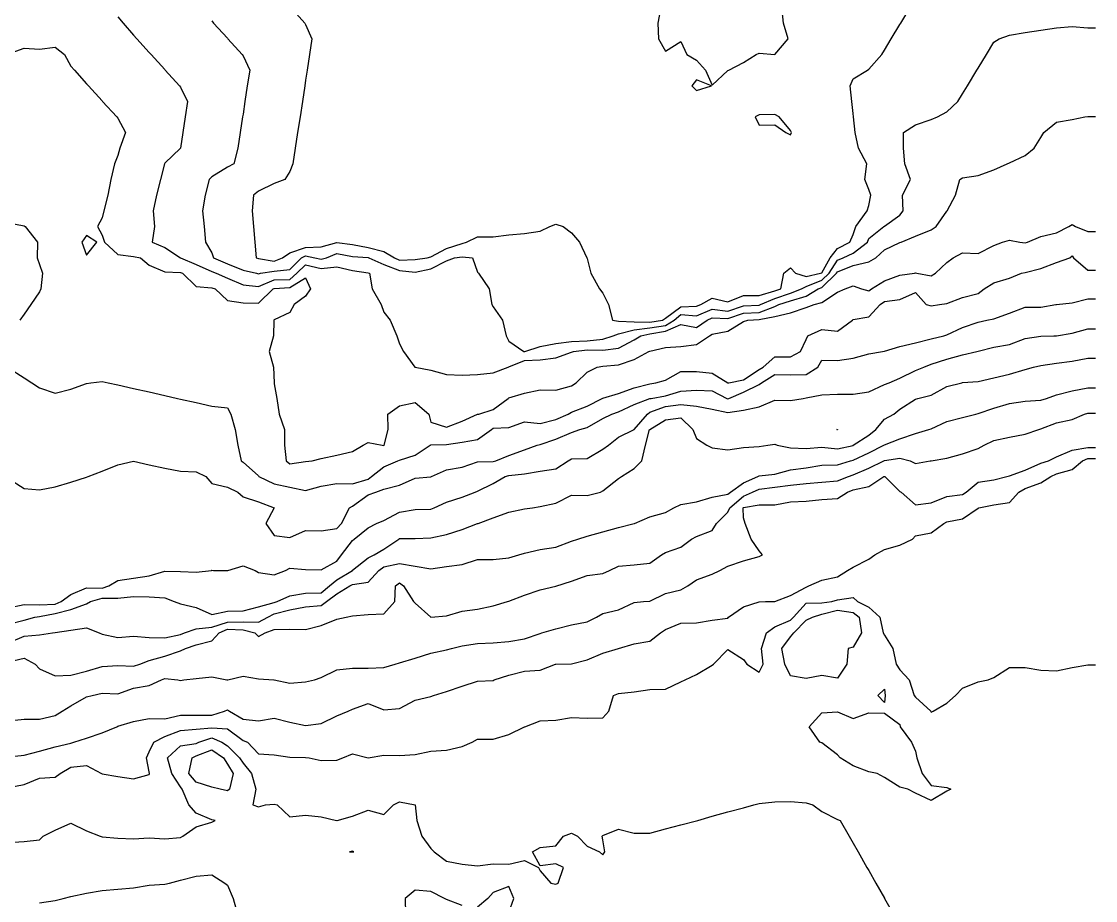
# Model space of a CAD drawing. Header units: metres. Extents: x 2681030 to 2681330, y 1246000 to 1246290.
# Drawn here: x 2681295.67 to 2681330, y 1246122.69 to 1246150.81 of the extents above; entities that cross this region are included whole.
import ezdxf

# ---------------------------------------------------------------- set-up
doc = ezdxf.new("R2010")
doc.units = ezdxf.units.M
doc.layers.add('BASIS_HOEHENLINIEN', color=8, linetype='Continuous')

msp = doc.modelspace()

# ---------------------------------------------------------------- linework, layer by layer
at = {"layer": 'BASIS_HOEHENLINIEN'}
for points in [[(2681304.283, 1246151.25, 0), (2681304.721, 1246150.75, 0), (2681304.75, 1246150.707, 0), (2681304.949, 1246150.25, 0), (2681304.873, 1246149.75, 0), (2681304.798, 1246149.25, 0), (2681304.75, 1246148.933, 0), (2681304.722, 1246148.75, 0), (2681304.647, 1246148.25, 0), (2681304.572, 1246147.75, 0), (2681304.496, 1246147.25, 0), (2681304.421, 1246146.75, 0), (2681304.345, 1246146.25, 0), (2681304.25, 1246146.006, 0), (2681304.092, 1246145.75, 0), (2681303.75, 1246145.621, 0), (2681303.25, 1246145.381, 0), (2681303.09, 1246145.25, 0), (2681303.041, 1246144.75, 0), (2681303.086, 1246144.25, 0), (2681303.13, 1246143.75, 0), (2681303.174, 1246143.25, 0), (2681303.25, 1246143.227, 0), (2681303.75, 1246143.144, 0), (2681304.017, 1246143.25, 0), (2681304.25, 1246143.41, 0), (2681304.75, 1246143.572, 0), (2681305.25, 1246143.596, 0), (2681305.75, 1246143.732, 0), (2681306.25, 1246143.677, 0), (2681306.75, 1246143.581, 0), (2681307.25, 1246143.447, 0), (2681307.589, 1246143.25, 0), (2681307.75, 1246143.166, 0), (2681308.25, 1246143.193, 0), (2681308.637, 1246143.25, 0), (2681308.75, 1246143.277, 0), (2681309.25, 1246143.542, 0), (2681309.75, 1246143.704, 0), (2681309.89, 1246143.75, 0), (2681310.25, 1246143.921, 0), (2681310.75, 1246143.915, 0), (2681311.25, 1246143.981, 0), (2681311.75, 1246144.022, 0), (2681312.25, 1246144.096, 0), (2681312.559, 1246144.25, 0), (2681312.75, 1246144.317, 0), (2681312.983, 1246144.25, 0), (2681313.25, 1246144.049, 0), (2681313.511, 1246143.75, 0), (2681313.742, 1246143.25, 0), (2681313.75, 1246143.227, 0), (2681313.873, 1246142.75, 0), (2681314.143, 1246142.25, 0), (2681314.25, 1246142.111, 0), (2681314.434, 1246141.75, 0), (2681314.559, 1246141.25, 0), (2681314.75, 1246141.221, 0), (2681315.25, 1246141.197, 0), (2681315.75, 1246141.19, 0), (2681316.156, 1246141.25, 0), (2681316.25, 1246141.314, 0), (2681316.75, 1246141.678, 0), (2681317.25, 1246141.695, 0), (2681317.384, 1246141.75, 0), (2681317.75, 1246141.951, 0), (2681318.25, 1246141.837, 0), (2681318.75, 1246142.041, 0), (2681319.25, 1246142.037, 0), (2681319.75, 1246142.187, 0), (2681319.939, 1246142.25, 0), (2681320.033, 1246142.75, 0), (2681320.25, 1246142.926, 0), (2681320.412, 1246142.75, 0), (2681320.75, 1246142.652, 0), (2681321.208, 1246142.75, 0), (2681321.25, 1246142.765, 0), (2681321.516, 1246143.25, 0), (2681321.75, 1246143.546, 0), (2681322.151, 1246143.75, 0), (2681322.25, 1246143.988, 0), (2681322.334, 1246144.25, 0), (2681322.703, 1246144.75, 0), (2681322.75, 1246144.921, 0), (2681322.816, 1246145.25, 0), (2681322.75, 1246145.428, 0), (2681322.63, 1246145.75, 0), (2681322.688, 1246146.25, 0), (2681322.428, 1246146.75, 0), (2681322.314, 1246147.25, 0), (2681322.262, 1246147.75, 0), (2681322.25, 1246147.865, 0), (2681322.21, 1246148.25, 0), (2681322.158, 1246148.75, 0), (2681322.25, 1246148.966, 0), (2681322.708, 1246149.25, 0), (2681322.75, 1246149.278, 0), (2681323.165, 1246149.75, 0), (2681323.25, 1246149.89, 0), (2681323.469, 1246150.25, 0), (2681323.75, 1246150.713, 0), (2681323.772, 1246150.75, 0), (2681324.076, 1246151.25, 0)], [(2681316.105, 1246151.25, 0), (2681316.007, 1246150.75, 0), (2681316.028, 1246150.25, 0), (2681316.25, 1246149.852, 0), (2681316.75, 1246150.162, 0), (2681316.934, 1246149.75, 0), (2681317.25, 1246149.566, 0), (2681317.538, 1246149.25, 0), (2681317.75, 1246148.767, 0), (2681318.25, 1246149.242, 0), (2681318.275, 1246149.25, 0), (2681318.75, 1246149.495, 0), (2681319.157, 1246149.75, 0), (2681319.25, 1246149.788, 0), (2681319.75, 1246149.754, 0), (2681320.176, 1246150.25, 0), (2681320.031, 1246150.75, 0), (2681319.977, 1246151.25, 0)], [(2681298.75, 1246150.958, 0), (2681298.923, 1246150.75, 0), (2681299.25, 1246150.37, 0), (2681299.354, 1246150.25, 0), (2681299.75, 1246149.814, 0), (2681299.809, 1246149.75, 0), (2681300.25, 1246149.265, 0), (2681300.263, 1246149.25, 0), (2681300.718, 1246148.75, 0), (2681300.75, 1246148.709, 0), (2681300.978, 1246148.25, 0), (2681300.902, 1246147.75, 0), (2681300.827, 1246147.25, 0), (2681300.751, 1246146.75, 0), (2681300.75, 1246146.749, 0), (2681300.25, 1246146.268, 0), (2681300.236, 1246146.25, 0), (2681300.109, 1246145.75, 0), (2681299.983, 1246145.25, 0), (2681299.877, 1246144.75, 0), (2681299.922, 1246144.25, 0), (2681299.843, 1246143.75, 0), (2681300.25, 1246143.58, 0), (2681300.747, 1246143.25, 0), (2681300.75, 1246143.249, 0), (2681301.25, 1246143.031, 0), (2681301.75, 1246142.813, 0), (2681301.894, 1246142.75, 0), (2681302.25, 1246142.595, 0), (2681302.75, 1246142.377, 0), (2681303.25, 1246142.334, 0), (2681303.75, 1246142.539, 0), (2681304.25, 1246142.554, 0), (2681304.475, 1246142.75, 0), (2681304.75, 1246143.025, 0), (2681305.25, 1246142.908, 0), (2681305.75, 1246142.962, 0), (2681306.25, 1246142.838, 0), (2681306.75, 1246142.768, 0), (2681306.792, 1246142.75, 0), (2681306.875, 1246142.25, 0), (2681307.166, 1246141.75, 0), (2681307.25, 1246141.504, 0), (2681307.455, 1246141.25, 0), (2681307.672, 1246140.75, 0), (2681307.75, 1246140.498, 0), (2681307.884, 1246140.25, 0), (2681308.24, 1246139.75, 0), (2681308.25, 1246139.747, 0), (2681308.75, 1246139.656, 0), (2681309.25, 1246139.518, 0), (2681309.75, 1246139.489, 0), (2681310.25, 1246139.515, 0), (2681310.75, 1246139.567, 0), (2681311.226, 1246139.75, 0), (2681311.25, 1246139.762, 0), (2681311.75, 1246139.958, 0), (2681312.25, 1246139.985, 0), (2681312.75, 1246140.051, 0), (2681313.25, 1246140.233, 0), (2681313.311, 1246140.25, 0), (2681313.75, 1246140.304, 0), (2681314.25, 1246140.297, 0), (2681314.75, 1246140.354, 0), (2681315.25, 1246140.628, 0), (2681315.465, 1246140.75, 0), (2681315.75, 1246140.817, 0), (2681316.25, 1246140.897, 0), (2681316.75, 1246141.113, 0), (2681317.25, 1246141.019, 0), (2681317.583, 1246141.25, 0), (2681317.75, 1246141.325, 0), (2681318.25, 1246141.304, 0), (2681318.75, 1246141.474, 0), (2681319.25, 1246141.502, 0), (2681319.75, 1246141.691, 0), (2681319.879, 1246141.75, 0), (2681320.25, 1246141.874, 0), (2681320.75, 1246142.017, 0), (2681321.139, 1246142.25, 0), (2681321.25, 1246142.299, 0), (2681321.72, 1246142.75, 0), (2681321.75, 1246142.797, 0), (2681322.25, 1246143.002, 0), (2681322.75, 1246143.113, 0), (2681322.98, 1246143.25, 0), (2681323.25, 1246143.502, 0), (2681323.75, 1246143.733, 0), (2681323.791, 1246143.75, 0), (2681324.25, 1246143.938, 0), (2681324.75, 1246144.144, 0), (2681324.902, 1246144.25, 0), (2681325.25, 1246144.742, 0), (2681325.262, 1246144.75, 0), (2681325.529, 1246145.25, 0), (2681325.659, 1246145.75, 0), (2681325.75, 1246145.805, 0), (2681326.25, 1246145.881, 0), (2681326.75, 1246146.062, 0), (2681327.18, 1246146.25, 0), (2681327.25, 1246146.281, 0), (2681327.75, 1246146.519, 0), (2681328.04, 1246146.75, 0), (2681328.25, 1246147.095, 0), (2681328.35, 1246147.25, 0), (2681328.75, 1246147.588, 0), (2681329.25, 1246147.665, 0), (2681329.659, 1246147.75, 0), (2681329.75, 1246147.768, 0), (2681330, 1246147.768, 0)], [(2681301.75, 1246150.823, 0), (2681301.811, 1246150.75, 0), (2681302.25, 1246150.266, 0), (2681302.265, 1246150.25, 0), (2681302.719, 1246149.75, 0), (2681302.75, 1246149.708, 0), (2681302.963, 1246149.25, 0), (2681302.888, 1246148.75, 0), (2681302.812, 1246148.25, 0), (2681302.75, 1246147.837, 0), (2681302.737, 1246147.75, 0), (2681302.661, 1246147.25, 0), (2681302.586, 1246146.75, 0), (2681302.459, 1246146.25, 0), (2681302.25, 1246146.147, 0), (2681301.75, 1246145.837, 0), (2681301.663, 1246145.75, 0), (2681301.536, 1246145.25, 0), (2681301.459, 1246144.75, 0), (2681301.504, 1246144.25, 0), (2681301.548, 1246143.75, 0), (2681301.75, 1246143.404, 0), (2681301.81, 1246143.25, 0), (2681302.25, 1246143.058, 0), (2681302.75, 1246142.855, 0), (2681303.186, 1246142.75, 0), (2681303.25, 1246142.738, 0), (2681303.307, 1246142.75, 0), (2681303.75, 1246142.822, 0), (2681304.25, 1246142.877, 0), (2681304.621, 1246143.25, 0), (2681304.75, 1246143.314, 0), (2681305.041, 1246143.25, 0), (2681305.25, 1246143.198, 0), (2681305.415, 1246143.25, 0), (2681305.75, 1246143.379, 0), (2681306.25, 1246143.292, 0), (2681306.75, 1246143.257, 0), (2681306.773, 1246143.25, 0), (2681307.25, 1246143.032, 0), (2681307.75, 1246142.838, 0), (2681308.25, 1246142.788, 0), (2681308.75, 1246142.898, 0), (2681309.25, 1246143.152, 0), (2681309.505, 1246143.25, 0), (2681309.75, 1246143.281, 0), (2681310.089, 1246143.25, 0), (2681310.25, 1246142.788, 0), (2681310.278, 1246142.75, 0), (2681310.619, 1246142.25, 0), (2681310.705, 1246141.75, 0), (2681310.75, 1246141.681, 0), (2681311.043, 1246141.25, 0), (2681311.162, 1246140.75, 0), (2681311.25, 1246140.579, 0), (2681311.725, 1246140.25, 0), (2681311.75, 1246140.249, 0), (2681311.761, 1246140.25, 0), (2681312.25, 1246140.414, 0), (2681312.75, 1246140.509, 0), (2681313.25, 1246140.566, 0), (2681313.75, 1246140.589, 0), (2681314.25, 1246140.639, 0), (2681314.587, 1246140.75, 0), (2681314.75, 1246140.814, 0), (2681315.25, 1246140.938, 0), (2681315.75, 1246141.004, 0), (2681316.25, 1246141.08, 0), (2681316.528, 1246141.25, 0), (2681316.75, 1246141.432, 0), (2681317.25, 1246141.392, 0), (2681317.75, 1246141.608, 0), (2681318.25, 1246141.542, 0), (2681318.75, 1246141.706, 0), (2681319.25, 1246141.732, 0), (2681319.294, 1246141.75, 0), (2681319.75, 1246141.947, 0), (2681320.25, 1246142.114, 0), (2681320.599, 1246142.25, 0), (2681320.75, 1246142.329, 0), (2681321.25, 1246142.528, 0), (2681321.482, 1246142.75, 0), (2681321.75, 1246143.171, 0), (2681321.932, 1246143.25, 0), (2681322.25, 1246143.398, 0), (2681322.707, 1246143.75, 0), (2681322.75, 1246143.865, 0), (2681323.235, 1246144.25, 0), (2681323.25, 1246144.256, 0), (2681323.75, 1246144.605, 0), (2681323.851, 1246144.75, 0), (2681323.829, 1246145.25, 0), (2681324.086, 1246145.75, 0), (2681323.909, 1246146.25, 0), (2681323.857, 1246146.75, 0), (2681323.865, 1246147.25, 0), (2681324.25, 1246147.502, 0), (2681324.75, 1246147.665, 0), (2681324.944, 1246147.75, 0), (2681325.25, 1246147.92, 0), (2681325.603, 1246148.25, 0), (2681325.75, 1246148.493, 0), (2681325.906, 1246148.75, 0), (2681326.21, 1246149.25, 0), (2681326.25, 1246149.316, 0), (2681326.514, 1246149.75, 0), (2681326.75, 1246150.138, 0), (2681326.918, 1246150.25, 0), (2681327.25, 1246150.371, 0), (2681327.75, 1246150.448, 0), (2681328.25, 1246150.524, 0), (2681328.75, 1246150.601, 0), (2681329.25, 1246150.649, 0), (2681329.75, 1246150.603, 0), (2681330, 1246150.603, 0)], [(2681295.25, 1246149.775, 0), (2681295.75, 1246149.949, 0), (2681296.25, 1246149.914, 0), (2681296.75, 1246149.981, 0), (2681297.042, 1246149.75, 0), (2681297.25, 1246149.374, 0), (2681297.363, 1246149.25, 0), (2681297.75, 1246148.813, 0), (2681297.807, 1246148.75, 0), (2681298.25, 1246148.263, 0), (2681298.262, 1246148.25, 0), (2681298.717, 1246147.75, 0), (2681298.75, 1246147.71, 0), (2681298.992, 1246147.25, 0), (2681298.809, 1246146.75, 0), (2681298.75, 1246146.519, 0), (2681298.643, 1246146.25, 0), (2681298.529, 1246145.75, 0), (2681298.429, 1246145.25, 0), (2681298.302, 1246144.75, 0), (2681298.25, 1246144.523, 0), (2681298.095, 1246144.25, 0), (2681298.25, 1246143.975, 0), (2681298.32, 1246143.75, 0), (2681298.75, 1246143.356, 0), (2681299.25, 1246143.284, 0), (2681299.468, 1246143.25, 0), (2681299.75, 1246143.013, 0), (2681300.25, 1246142.803, 0), (2681300.75, 1246142.777, 0), (2681300.814, 1246142.75, 0), (2681301.25, 1246142.333, 0), (2681301.75, 1246142.289, 0), (2681301.861, 1246142.25, 0), (2681302.25, 1246141.884, 0), (2681302.75, 1246141.804, 0), (2681303.25, 1246141.795, 0), (2681303.713, 1246142.25, 0), (2681303.75, 1246142.267, 0), (2681304.25, 1246142.294, 0), (2681304.75, 1246142.608, 0), (2681304.909, 1246142.25, 0), (2681304.75, 1246142.021, 0), (2681304.383, 1246141.75, 0), (2681304.25, 1246141.499, 0), (2681303.75, 1246141.262, 0), (2681303.731, 1246141.25, 0), (2681303.725, 1246140.75, 0), (2681303.582, 1246140.25, 0), (2681303.728, 1246139.75, 0), (2681303.743, 1246139.25, 0), (2681303.75, 1246139.213, 0), (2681303.83, 1246138.75, 0), (2681303.909, 1246138.25, 0), (2681304.071, 1246137.75, 0), (2681304.075, 1246137.25, 0), (2681304.132, 1246136.75, 0), (2681304.25, 1246136.662, 0), (2681304.75, 1246136.728, 0), (2681304.956, 1246136.75, 0), (2681305.25, 1246136.831, 0), (2681305.75, 1246136.939, 0), (2681306.25, 1246137.051, 0), (2681306.589, 1246137.25, 0), (2681306.75, 1246137.342, 0), (2681307.199, 1246137.25, 0), (2681307.25, 1246137.246, 0), (2681307.261, 1246137.25, 0), (2681307.385, 1246137.75, 0), (2681307.378, 1246138.25, 0), (2681307.75, 1246138.508, 0), (2681308.25, 1246138.615, 0), (2681308.688, 1246138.25, 0), (2681308.75, 1246137.989, 0), (2681309.25, 1246137.829, 0), (2681309.75, 1246138.021, 0), (2681310.25, 1246138.244, 0), (2681310.286, 1246138.25, 0), (2681310.75, 1246138.398, 0), (2681311.225, 1246138.75, 0), (2681311.25, 1246138.772, 0), (2681311.75, 1246138.918, 0), (2681312.25, 1246139.02, 0), (2681312.75, 1246139.013, 0), (2681313.25, 1246139.147, 0), (2681313.404, 1246139.25, 0), (2681313.75, 1246139.594, 0), (2681314.072, 1246139.75, 0), (2681314.25, 1246139.776, 0), (2681314.75, 1246139.824, 0), (2681315.25, 1246139.992, 0), (2681315.724, 1246140.25, 0), (2681315.75, 1246140.256, 0), (2681316.25, 1246140.376, 0), (2681316.75, 1246140.414, 0), (2681317.25, 1246140.474, 0), (2681317.662, 1246140.75, 0), (2681317.75, 1246140.8, 0), (2681318.25, 1246140.904, 0), (2681318.75, 1246141.213, 0), (2681318.891, 1246141.25, 0), (2681319.25, 1246141.271, 0), (2681319.75, 1246141.365, 0), (2681320.25, 1246141.488, 0), (2681320.75, 1246141.652, 0), (2681321.011, 1246141.75, 0), (2681321.25, 1246141.817, 0), (2681321.75, 1246142.152, 0), (2681321.993, 1246142.25, 0), (2681322.25, 1246142.35, 0), (2681322.523, 1246142.25, 0), (2681322.75, 1246142.192, 0), (2681322.84, 1246142.25, 0), (2681323.25, 1246142.514, 0), (2681323.75, 1246142.686, 0), (2681324.215, 1246142.75, 0), (2681324.25, 1246142.765, 0), (2681324.291, 1246142.75, 0), (2681324.75, 1246142.669, 0), (2681324.887, 1246142.75, 0), (2681325.25, 1246143.092, 0), (2681325.446, 1246143.25, 0), (2681325.75, 1246143.41, 0), (2681326.25, 1246143.387, 0), (2681326.75, 1246143.638, 0), (2681327.025, 1246143.75, 0), (2681327.25, 1246143.815, 0), (2681327.584, 1246143.75, 0), (2681327.75, 1246143.72, 0), (2681327.824, 1246143.75, 0), (2681328.25, 1246143.93, 0), (2681328.75, 1246144.044, 0), (2681329.151, 1246144.25, 0), (2681329.25, 1246144.309, 0), (2681329.362, 1246144.25, 0), (2681329.75, 1246144.089, 0), (2681330, 1246144.089, 0)], [(2681317.25, 1246148.595, 0), (2681317.729, 1246148.75, 0), (2681317.25, 1246148.935, 0), (2681317.093, 1246148.75, 0), (2681317.25, 1246148.595, 0)], [(2681320.25, 1246147.18, 0), (2681320.28, 1246147.25, 0), (2681320.25, 1246147.315, 0), (2681319.888, 1246147.75, 0), (2681319.75, 1246147.825, 0), (2681319.25, 1246147.821, 0), (2681319.124, 1246147.75, 0), (2681319.25, 1246147.489, 0), (2681319.75, 1246147.496, 0), (2681320.106, 1246147.25, 0), (2681320.25, 1246147.18, 0)], [(2681295.25, 1246144.369, 0), (2681295.75, 1246144.273, 0), (2681295.782, 1246144.25, 0), (2681296.185, 1246143.75, 0), (2681296.165, 1246143.25, 0), (2681296.25, 1246143.031, 0), (2681296.34, 1246142.75, 0), (2681296.285, 1246142.25, 0), (2681296.25, 1246142.156, 0), (2681295.964, 1246141.75, 0), (2681295.75, 1246141.445, 0), (2681295.613, 1246141.25, 0)], [(2681297.75, 1246143.334, 0), (2681298.079, 1246143.75, 0), (2681297.75, 1246143.957, 0), (2681297.596, 1246143.75, 0), (2681297.75, 1246143.334, 0)], [(2681295.25, 1246139.723, 0), (2681295.75, 1246139.406, 0), (2681295.997, 1246139.25, 0), (2681296.25, 1246139.091, 0), (2681296.75, 1246138.914, 0), (2681297.25, 1246139.046, 0), (2681297.75, 1246139.229, 0), (2681297.884, 1246139.25, 0), (2681298.25, 1246139.294, 0), (2681298.444, 1246139.25, 0), (2681298.75, 1246139.181, 0), (2681299.25, 1246139.068, 0), (2681299.75, 1246138.955, 0), (2681300.25, 1246138.842, 0), (2681300.656, 1246138.75, 0), (2681300.75, 1246138.729, 0), (2681301.25, 1246138.616, 0), (2681301.75, 1246138.503, 0), (2681302.25, 1246138.451, 0), (2681302.365, 1246138.25, 0), (2681302.498, 1246137.75, 0), (2681302.586, 1246137.25, 0), (2681302.691, 1246136.75, 0), (2681302.75, 1246136.708, 0), (2681303.25, 1246136.269, 0), (2681303.26, 1246136.25, 0), (2681303.75, 1246136.019, 0), (2681304.25, 1246135.912, 0), (2681304.75, 1246135.802, 0), (2681305.25, 1246135.943, 0), (2681305.75, 1246136.03, 0), (2681306.25, 1246136.016, 0), (2681306.75, 1246136.171, 0), (2681306.861, 1246136.25, 0), (2681307.25, 1246136.558, 0), (2681307.694, 1246136.75, 0), (2681307.75, 1246136.778, 0), (2681308.25, 1246136.932, 0), (2681308.733, 1246137.25, 0), (2681308.75, 1246137.261, 0), (2681309.25, 1246137.277, 0), (2681309.75, 1246137.348, 0), (2681310.25, 1246137.437, 0), (2681310.689, 1246137.75, 0), (2681310.75, 1246137.793, 0), (2681311.25, 1246137.817, 0), (2681311.75, 1246138, 0), (2681312.25, 1246137.944, 0), (2681312.75, 1246138.072, 0), (2681313.145, 1246138.25, 0), (2681313.25, 1246138.307, 0), (2681313.75, 1246138.5, 0), (2681314.232, 1246138.75, 0), (2681314.25, 1246138.761, 0), (2681314.75, 1246138.903, 0), (2681315.25, 1246139.09, 0), (2681315.75, 1246139.215, 0), (2681315.943, 1246139.25, 0), (2681316.25, 1246139.335, 0), (2681316.75, 1246139.607, 0), (2681317.25, 1246139.605, 0), (2681317.75, 1246139.552, 0), (2681318.244, 1246139.25, 0), (2681318.25, 1246139.248, 0), (2681318.283, 1246139.25, 0), (2681318.75, 1246139.346, 0), (2681319.25, 1246139.67, 0), (2681319.376, 1246139.75, 0), (2681319.75, 1246140.08, 0), (2681320.25, 1246140.08, 0), (2681320.57, 1246140.25, 0), (2681320.75, 1246140.635, 0), (2681320.807, 1246140.75, 0), (2681321.25, 1246140.955, 0), (2681321.75, 1246140.898, 0), (2681322.227, 1246141.25, 0), (2681322.25, 1246141.276, 0), (2681322.75, 1246141.355, 0), (2681323.116, 1246141.75, 0), (2681323.25, 1246141.848, 0), (2681323.75, 1246141.912, 0), (2681324.25, 1246142.142, 0), (2681324.59, 1246141.75, 0), (2681324.75, 1246141.706, 0), (2681325.014, 1246141.75, 0), (2681325.25, 1246141.788, 0), (2681325.75, 1246141.975, 0), (2681326.25, 1246142.109, 0), (2681326.44, 1246142.25, 0), (2681326.75, 1246142.45, 0), (2681327.25, 1246142.599, 0), (2681327.634, 1246142.75, 0), (2681327.75, 1246142.781, 0), (2681328.25, 1246142.903, 0), (2681328.75, 1246143.099, 0), (2681329.174, 1246143.25, 0), (2681329.25, 1246143.307, 0), (2681329.295, 1246143.25, 0), (2681329.75, 1246142.855, 0), (2681330, 1246142.855, 0)], [(2681295.25, 1246136.183, 0), (2681295.75, 1246135.867, 0), (2681296.25, 1246135.821, 0), (2681296.75, 1246135.919, 0), (2681297.25, 1246136.073, 0), (2681297.75, 1246136.231, 0), (2681297.798, 1246136.25, 0), (2681298.25, 1246136.426, 0), (2681298.75, 1246136.621, 0), (2681299.25, 1246136.739, 0), (2681299.75, 1246136.627, 0), (2681300.25, 1246136.514, 0), (2681300.75, 1246136.42, 0), (2681301.25, 1246136.396, 0), (2681301.558, 1246136.25, 0), (2681301.75, 1246136.028, 0), (2681302.25, 1246135.912, 0), (2681302.583, 1246135.75, 0), (2681302.75, 1246135.604, 0), (2681303.25, 1246135.444, 0), (2681303.746, 1246135.25, 0), (2681303.48, 1246134.75, 0), (2681303.75, 1246134.36, 0), (2681304.25, 1246134.296, 0), (2681304.75, 1246134.53, 0), (2681305.25, 1246134.512, 0), (2681305.75, 1246134.589, 0), (2681305.893, 1246134.75, 0), (2681306.155, 1246135.25, 0), (2681306.25, 1246135.307, 0), (2681306.75, 1246135.666, 0), (2681306.994, 1246135.75, 0), (2681307.25, 1246135.848, 0), (2681307.75, 1246135.975, 0), (2681308.25, 1246136.194, 0), (2681308.75, 1246136.242, 0), (2681308.772, 1246136.25, 0), (2681309.25, 1246136.466, 0), (2681309.75, 1246136.554, 0), (2681310.25, 1246136.723, 0), (2681310.75, 1246136.728, 0), (2681310.828, 1246136.75, 0), (2681311.25, 1246136.925, 0), (2681311.75, 1246137.103, 0), (2681312.152, 1246137.25, 0), (2681312.25, 1246137.276, 0), (2681312.75, 1246137.448, 0), (2681313.25, 1246137.658, 0), (2681313.512, 1246137.75, 0), (2681313.75, 1246137.818, 0), (2681314.25, 1246138.112, 0), (2681314.542, 1246138.25, 0), (2681314.75, 1246138.32, 0), (2681315.25, 1246138.56, 0), (2681315.75, 1246138.742, 0), (2681315.797, 1246138.75, 0), (2681316.25, 1246138.836, 0), (2681316.75, 1246138.978, 0), (2681317.25, 1246139.009, 0), (2681317.75, 1246138.996, 0), (2681318.216, 1246138.75, 0), (2681318.25, 1246138.731, 0), (2681318.282, 1246138.75, 0), (2681318.75, 1246138.951, 0), (2681319.25, 1246139.191, 0), (2681319.326, 1246139.25, 0), (2681319.75, 1246139.519, 0), (2681320.25, 1246139.504, 0), (2681320.75, 1246139.511, 0), (2681321.122, 1246139.75, 0), (2681321.25, 1246139.974, 0), (2681321.75, 1246139.959, 0), (2681322.25, 1246140.041, 0), (2681322.75, 1246140.174, 0), (2681323.191, 1246140.25, 0), (2681323.25, 1246140.265, 0), (2681323.75, 1246140.415, 0), (2681324.25, 1246140.526, 0), (2681324.75, 1246140.651, 0), (2681325.155, 1246140.75, 0), (2681325.25, 1246140.779, 0), (2681325.75, 1246141.018, 0), (2681326.25, 1246141.189, 0), (2681326.527, 1246141.25, 0), (2681326.75, 1246141.293, 0), (2681327.25, 1246141.476, 0), (2681327.75, 1246141.672, 0), (2681328.25, 1246141.664, 0), (2681328.729, 1246141.75, 0), (2681328.75, 1246141.754, 0), (2681329.25, 1246141.806, 0), (2681329.75, 1246141.934, 0), (2681330, 1246141.934, 0)], [(2681295.25, 1246132.048, 0), (2681295.75, 1246132.159, 0), (2681296.25, 1246132.146, 0), (2681296.75, 1246132.168, 0), (2681296.934, 1246132.25, 0), (2681297.25, 1246132.48, 0), (2681297.75, 1246132.687, 0), (2681298.25, 1246132.677, 0), (2681298.463, 1246132.75, 0), (2681298.75, 1246132.923, 0), (2681299.25, 1246133.005, 0), (2681299.75, 1246133.074, 0), (2681300.25, 1246133.228, 0), (2681300.75, 1246133.212, 0), (2681301.25, 1246133.189, 0), (2681301.746, 1246133.25, 0), (2681301.75, 1246133.251, 0), (2681301.804, 1246133.25, 0), (2681302.25, 1246133.244, 0), (2681302.262, 1246133.25, 0), (2681302.75, 1246133.392, 0), (2681303.138, 1246133.25, 0), (2681303.25, 1246133.185, 0), (2681303.75, 1246133.102, 0), (2681304.105, 1246133.25, 0), (2681304.25, 1246133.318, 0), (2681304.75, 1246133.275, 0), (2681305.25, 1246133.266, 0), (2681305.75, 1246133.544, 0), (2681305.903, 1246133.75, 0), (2681306.25, 1246134.201, 0), (2681306.307, 1246134.25, 0), (2681306.75, 1246134.612, 0), (2681307.014, 1246134.75, 0), (2681307.25, 1246134.845, 0), (2681307.75, 1246135.113, 0), (2681308.25, 1246135.198, 0), (2681308.75, 1246135.208, 0), (2681308.862, 1246135.25, 0), (2681309.25, 1246135.428, 0), (2681309.75, 1246135.591, 0), (2681310.17, 1246135.75, 0), (2681310.25, 1246135.785, 0), (2681310.75, 1246136.031, 0), (2681311.125, 1246136.25, 0), (2681311.25, 1246136.287, 0), (2681311.75, 1246136.335, 0), (2681312.25, 1246136.424, 0), (2681312.75, 1246136.495, 0), (2681313.143, 1246136.75, 0), (2681313.25, 1246136.819, 0), (2681313.75, 1246136.832, 0), (2681314.25, 1246137.131, 0), (2681314.429, 1246137.25, 0), (2681314.75, 1246137.515, 0), (2681315.25, 1246137.75, 0), (2681315.25, 1246137.75, 0), (2681315.676, 1246138.25, 0), (2681315.75, 1246138.307, 0), (2681316.25, 1246138.493, 0), (2681316.75, 1246138.558, 0), (2681317.25, 1246138.499, 0), (2681317.75, 1246138.405, 0), (2681318.25, 1246138.3, 0), (2681318.75, 1246138.37, 0), (2681319.25, 1246138.485, 0), (2681319.75, 1246138.688, 0), (2681320.25, 1246138.681, 0), (2681320.658, 1246138.75, 0), (2681320.75, 1246138.771, 0), (2681321.25, 1246138.863, 0), (2681321.75, 1246138.886, 0), (2681322.25, 1246138.89, 0), (2681322.75, 1246138.965, 0), (2681323.25, 1246139.19, 0), (2681323.399, 1246139.25, 0), (2681323.75, 1246139.398, 0), (2681324.25, 1246139.642, 0), (2681324.507, 1246139.75, 0), (2681324.75, 1246139.85, 0), (2681325.25, 1246140.003, 0), (2681325.75, 1246140.147, 0), (2681326.203, 1246140.25, 0), (2681326.25, 1246140.26, 0), (2681326.75, 1246140.392, 0), (2681327.25, 1246140.477, 0), (2681327.75, 1246140.662, 0), (2681328.25, 1246140.743, 0), (2681328.667, 1246140.75, 0), (2681328.75, 1246140.752, 0), (2681329.25, 1246140.84, 0), (2681329.75, 1246140.971, 0), (2681330, 1246140.971, 0)], [(2681295.25, 1246131.533, 0), (2681295.75, 1246131.658, 0), (2681296.1, 1246131.75, 0), (2681296.25, 1246131.778, 0), (2681296.75, 1246131.87, 0), (2681297.25, 1246131.999, 0), (2681297.75, 1246132.182, 0), (2681297.877, 1246132.25, 0), (2681298.25, 1246132.359, 0), (2681298.75, 1246132.358, 0), (2681299.25, 1246132.418, 0), (2681299.75, 1246132.402, 0), (2681300.25, 1246132.367, 0), (2681300.554, 1246132.25, 0), (2681300.75, 1246132.178, 0), (2681301.25, 1246132.067, 0), (2681301.75, 1246131.842, 0), (2681302.25, 1246131.947, 0), (2681302.75, 1246131.958, 0), (2681303.25, 1246132.079, 0), (2681303.75, 1246132.22, 0), (2681303.84, 1246132.25, 0), (2681304.25, 1246132.432, 0), (2681304.75, 1246132.521, 0), (2681305.25, 1246132.53, 0), (2681305.513, 1246132.75, 0), (2681305.75, 1246132.951, 0), (2681306.247, 1246133.25, 0), (2681306.25, 1246133.254, 0), (2681306.75, 1246133.65, 0), (2681306.943, 1246133.75, 0), (2681307.25, 1246133.933, 0), (2681307.731, 1246134.25, 0), (2681307.75, 1246134.264, 0), (2681308.25, 1246134.264, 0), (2681308.75, 1246134.295, 0), (2681309.25, 1246134.392, 0), (2681309.75, 1246134.561, 0), (2681310.25, 1246134.744, 0), (2681310.267, 1246134.75, 0), (2681310.75, 1246134.926, 0), (2681311.25, 1246135.108, 0), (2681311.75, 1246135.22, 0), (2681312.008, 1246135.25, 0), (2681312.25, 1246135.289, 0), (2681312.75, 1246135.396, 0), (2681313.25, 1246135.652, 0), (2681313.75, 1246135.64, 0), (2681314.174, 1246135.75, 0), (2681314.25, 1246135.797, 0), (2681314.75, 1246136.187, 0), (2681314.848, 1246136.25, 0), (2681315.25, 1246136.506, 0), (2681315.5, 1246136.75, 0), (2681315.619, 1246137.25, 0), (2681315.747, 1246137.75, 0), (2681315.75, 1246137.753, 0), (2681316.25, 1246138.06, 0), (2681316.75, 1246138.123, 0), (2681317.125, 1246137.75, 0), (2681317.25, 1246137.469, 0), (2681317.573, 1246137.25, 0), (2681317.75, 1246137.166, 0), (2681318.25, 1246137.106, 0), (2681318.75, 1246137.179, 0), (2681319.25, 1246137.21, 0), (2681319.523, 1246137.25, 0), (2681319.75, 1246137.282, 0), (2681319.821, 1246137.25, 0), (2681320.25, 1246137.165, 0), (2681320.75, 1246137.147, 0), (2681321.25, 1246137.187, 0), (2681321.75, 1246137.141, 0), (2681322.25, 1246137.248, 0), (2681322.254, 1246137.25, 0), (2681322.75, 1246137.569, 0), (2681322.98, 1246137.75, 0), (2681323.25, 1246138.083, 0), (2681323.555, 1246138.25, 0), (2681323.75, 1246138.406, 0), (2681324.25, 1246138.728, 0), (2681324.316, 1246138.75, 0), (2681324.75, 1246138.854, 0), (2681325.25, 1246139.134, 0), (2681325.731, 1246139.25, 0), (2681325.75, 1246139.253, 0), (2681326.25, 1246139.287, 0), (2681326.75, 1246139.407, 0), (2681327.25, 1246139.522, 0), (2681327.75, 1246139.673, 0), (2681328.018, 1246139.75, 0), (2681328.25, 1246139.8, 0), (2681328.75, 1246139.881, 0), (2681329.25, 1246139.94, 0), (2681329.75, 1246140.041, 0), (2681330, 1246140.041, 0)], [(2681295.25, 1246130.936, 0), (2681295.75, 1246131.141, 0), (2681296.25, 1246131.189, 0), (2681296.656, 1246131.25, 0), (2681296.75, 1246131.264, 0), (2681297.25, 1246131.336, 0), (2681297.75, 1246131.408, 0), (2681298.151, 1246131.25, 0), (2681298.25, 1246131.209, 0), (2681298.75, 1246131.103, 0), (2681299.25, 1246131.144, 0), (2681299.75, 1246131.102, 0), (2681300.25, 1246131.096, 0), (2681300.75, 1246131.202, 0), (2681300.881, 1246131.25, 0), (2681301.25, 1246131.38, 0), (2681301.75, 1246131.43, 0), (2681302.25, 1246131.588, 0), (2681302.75, 1246131.601, 0), (2681303.25, 1246131.592, 0), (2681303.541, 1246131.75, 0), (2681303.75, 1246131.856, 0), (2681304.25, 1246131.992, 0), (2681304.75, 1246132.081, 0), (2681305.25, 1246132.121, 0), (2681305.423, 1246132.25, 0), (2681305.75, 1246132.501, 0), (2681306.166, 1246132.75, 0), (2681306.25, 1246132.794, 0), (2681306.75, 1246132.869, 0), (2681307.088, 1246133.25, 0), (2681307.25, 1246133.362, 0), (2681307.75, 1246133.467, 0), (2681308.25, 1246133.389, 0), (2681308.75, 1246133.304, 0), (2681309.25, 1246133.371, 0), (2681309.75, 1246133.441, 0), (2681310.25, 1246133.593, 0), (2681310.75, 1246133.593, 0), (2681311.25, 1246133.646, 0), (2681311.568, 1246133.75, 0), (2681311.75, 1246133.804, 0), (2681312.25, 1246133.915, 0), (2681312.75, 1246133.99, 0), (2681313.25, 1246134.179, 0), (2681313.452, 1246134.25, 0), (2681313.75, 1246134.343, 0), (2681314.25, 1246134.483, 0), (2681314.75, 1246134.62, 0), (2681315.25, 1246134.745, 0), (2681315.259, 1246134.75, 0), (2681315.75, 1246134.962, 0), (2681316.25, 1246135.098, 0), (2681316.521, 1246135.25, 0), (2681316.75, 1246135.357, 0), (2681317.25, 1246135.437, 0), (2681317.75, 1246135.592, 0), (2681318.25, 1246135.685, 0), (2681318.33, 1246135.75, 0), (2681318.75, 1246136.054, 0), (2681319.201, 1246136.25, 0), (2681319.25, 1246136.277, 0), (2681319.75, 1246136.323, 0), (2681320.25, 1246136.468, 0), (2681320.75, 1246136.531, 0), (2681321.25, 1246136.613, 0), (2681321.75, 1246136.629, 0), (2681322.163, 1246136.75, 0), (2681322.25, 1246136.774, 0), (2681322.75, 1246137.01, 0), (2681323.234, 1246137.25, 0), (2681323.25, 1246137.261, 0), (2681323.75, 1246137.456, 0), (2681324.25, 1246137.628, 0), (2681324.668, 1246137.75, 0), (2681324.75, 1246137.78, 0), (2681325.25, 1246138.006, 0), (2681325.75, 1246138.134, 0), (2681326.177, 1246138.25, 0), (2681326.25, 1246138.269, 0), (2681326.75, 1246138.435, 0), (2681327.25, 1246138.583, 0), (2681327.75, 1246138.663, 0), (2681328.25, 1246138.695, 0), (2681328.437, 1246138.75, 0), (2681328.75, 1246138.859, 0), (2681329.25, 1246138.988, 0), (2681329.75, 1246139.092, 0), (2681330, 1246139.092, 0)], [(2681295.25, 1246130.323, 0), (2681295.75, 1246130.445, 0), (2681296.107, 1246130.25, 0), (2681296.25, 1246130.1, 0), (2681296.75, 1246129.873, 0), (2681297.25, 1246129.898, 0), (2681297.75, 1246130.023, 0), (2681298.25, 1246130.176, 0), (2681298.75, 1246130.21, 0), (2681299.25, 1246130.189, 0), (2681299.454, 1246130.25, 0), (2681299.75, 1246130.363, 0), (2681300.25, 1246130.509, 0), (2681300.75, 1246130.676, 0), (2681300.911, 1246130.75, 0), (2681301.25, 1246130.866, 0), (2681301.75, 1246130.994, 0), (2681301.987, 1246131.25, 0), (2681302.25, 1246131.367, 0), (2681302.75, 1246131.351, 0), (2681303.126, 1246131.25, 0), (2681303.25, 1246131.134, 0), (2681303.453, 1246131.25, 0), (2681303.75, 1246131.357, 0), (2681304.25, 1246131.366, 0), (2681304.75, 1246131.36, 0), (2681305.25, 1246131.491, 0), (2681305.75, 1246131.689, 0), (2681306.043, 1246131.75, 0), (2681306.25, 1246131.796, 0), (2681306.75, 1246131.836, 0), (2681307.25, 1246131.857, 0), (2681307.603, 1246132.25, 0), (2681307.624, 1246132.75, 0), (2681307.75, 1246132.848, 0), (2681307.884, 1246132.75, 0), (2681308.204, 1246132.25, 0), (2681308.25, 1246132.205, 0), (2681308.75, 1246131.754, 0), (2681309.25, 1246131.793, 0), (2681309.75, 1246131.945, 0), (2681310.25, 1246132.01, 0), (2681310.75, 1246132.115, 0), (2681311.202, 1246132.25, 0), (2681311.25, 1246132.268, 0), (2681311.75, 1246132.46, 0), (2681312.25, 1246132.622, 0), (2681312.75, 1246132.749, 0), (2681312.752, 1246132.75, 0), (2681313.25, 1246132.908, 0), (2681313.75, 1246133.081, 0), (2681314.25, 1246133.148, 0), (2681314.46, 1246133.25, 0), (2681314.75, 1246133.381, 0), (2681315.25, 1246133.429, 0), (2681315.75, 1246133.483, 0), (2681316.127, 1246133.75, 0), (2681316.25, 1246133.817, 0), (2681316.75, 1246133.997, 0), (2681317.087, 1246134.25, 0), (2681317.25, 1246134.336, 0), (2681317.75, 1246134.523, 0), (2681317.89, 1246134.75, 0), (2681318.25, 1246135.112, 0), (2681318.315, 1246135.25, 0), (2681318.75, 1246135.627, 0), (2681319.039, 1246135.75, 0), (2681319.25, 1246135.852, 0), (2681319.75, 1246135.91, 0), (2681320.25, 1246135.978, 0), (2681320.75, 1246136.023, 0), (2681321.25, 1246136.076, 0), (2681321.75, 1246136.117, 0), (2681322.107, 1246136.25, 0), (2681322.25, 1246136.3, 0), (2681322.75, 1246136.518, 0), (2681323.232, 1246136.75, 0), (2681323.25, 1246136.759, 0), (2681323.75, 1246136.839, 0), (2681324.073, 1246136.75, 0), (2681324.25, 1246136.665, 0), (2681324.713, 1246136.75, 0), (2681324.75, 1246136.756, 0), (2681325.25, 1246136.833, 0), (2681325.75, 1246136.982, 0), (2681326.25, 1246137.148, 0), (2681326.443, 1246137.25, 0), (2681326.75, 1246137.399, 0), (2681327.25, 1246137.511, 0), (2681327.75, 1246137.604, 0), (2681328.189, 1246137.75, 0), (2681328.25, 1246137.773, 0), (2681328.75, 1246137.971, 0), (2681329.25, 1246138.08, 0), (2681329.644, 1246138.25, 0), (2681329.75, 1246138.279, 0), (2681330, 1246138.279, 0)], [(2681321.757, 1246137.75, 0), (2681321.75, 1246137.741, 0), (2681321.734, 1246137.75, 0), (2681321.75, 1246137.757, 0), (2681321.757, 1246137.75, 0)], [(2681295.25, 1246128.434, 0), (2681295.75, 1246128.49, 0), (2681296.25, 1246128.487, 0), (2681296.75, 1246128.604, 0), (2681296.974, 1246128.75, 0), (2681297.25, 1246128.917, 0), (2681297.75, 1246129.202, 0), (2681297.931, 1246129.25, 0), (2681298.25, 1246129.322, 0), (2681298.75, 1246129.298, 0), (2681299.25, 1246129.48, 0), (2681299.75, 1246129.564, 0), (2681300.147, 1246129.75, 0), (2681300.25, 1246129.788, 0), (2681300.668, 1246129.75, 0), (2681300.75, 1246129.731, 0), (2681300.863, 1246129.75, 0), (2681301.25, 1246129.788, 0), (2681301.75, 1246129.849, 0), (2681302.236, 1246129.75, 0), (2681302.25, 1246129.746, 0), (2681302.268, 1246129.75, 0), (2681302.75, 1246129.866, 0), (2681303.25, 1246129.786, 0), (2681303.739, 1246129.75, 0), (2681303.75, 1246129.749, 0), (2681304.25, 1246129.64, 0), (2681304.75, 1246129.689, 0), (2681305.036, 1246129.75, 0), (2681305.25, 1246129.826, 0), (2681305.75, 1246130.068, 0), (2681306.25, 1246130.117, 0), (2681306.75, 1246130.117, 0), (2681307.25, 1246130.144, 0), (2681307.612, 1246130.25, 0), (2681307.75, 1246130.289, 0), (2681308.25, 1246130.443, 0), (2681308.75, 1246130.604, 0), (2681309.25, 1246130.703, 0), (2681309.417, 1246130.75, 0), (2681309.75, 1246130.834, 0), (2681310.25, 1246130.909, 0), (2681310.75, 1246130.929, 0), (2681311.25, 1246130.977, 0), (2681311.75, 1246131.06, 0), (2681312.25, 1246131.235, 0), (2681312.3, 1246131.25, 0), (2681312.75, 1246131.383, 0), (2681313.25, 1246131.509, 0), (2681313.75, 1246131.607, 0), (2681314.053, 1246131.75, 0), (2681314.25, 1246131.875, 0), (2681314.75, 1246131.987, 0), (2681315.25, 1246132.221, 0), (2681315.551, 1246132.25, 0), (2681315.75, 1246132.266, 0), (2681316.25, 1246132.506, 0), (2681316.75, 1246132.624, 0), (2681316.967, 1246132.75, 0), (2681317.25, 1246132.948, 0), (2681317.75, 1246133.131, 0), (2681317.993, 1246133.25, 0), (2681318.25, 1246133.387, 0), (2681318.75, 1246133.559, 0), (2681319.25, 1246133.694, 0), (2681319.351, 1246133.75, 0), (2681319.25, 1246133.879, 0), (2681318.996, 1246134.25, 0), (2681318.806, 1246134.75, 0), (2681318.75, 1246134.925, 0), (2681318.738, 1246135.25, 0), (2681318.75, 1246135.26, 0), (2681319.25, 1246135.347, 0), (2681319.75, 1246135.347, 0), (2681320.25, 1246135.439, 0), (2681320.75, 1246135.468, 0), (2681321.25, 1246135.512, 0), (2681321.75, 1246135.55, 0), (2681322.07, 1246135.75, 0), (2681322.25, 1246135.825, 0), (2681322.75, 1246135.928, 0), (2681323.234, 1246136.25, 0), (2681323.25, 1246136.257, 0), (2681323.268, 1246136.25, 0), (2681323.75, 1246135.776, 0), (2681323.787, 1246135.75, 0), (2681324.25, 1246135.349, 0), (2681324.75, 1246135.411, 0), (2681325.25, 1246135.612, 0), (2681325.75, 1246135.671, 0), (2681325.87, 1246135.75, 0), (2681326.25, 1246136.07, 0), (2681326.75, 1246136.141, 0), (2681327.161, 1246136.25, 0), (2681327.25, 1246136.277, 0), (2681327.75, 1246136.458, 0), (2681328.25, 1246136.679, 0), (2681328.498, 1246136.75, 0), (2681328.75, 1246136.883, 0), (2681329.25, 1246137.092, 0), (2681329.75, 1246137.175, 0), (2681330, 1246137.175, 0)], [(2681295.25, 1246127.287, 0), (2681295.75, 1246127.342, 0), (2681296.25, 1246127.464, 0), (2681296.75, 1246127.611, 0), (2681297.25, 1246127.727, 0), (2681297.341, 1246127.75, 0), (2681297.75, 1246127.883, 0), (2681298.25, 1246128.051, 0), (2681298.712, 1246128.25, 0), (2681298.75, 1246128.266, 0), (2681299.25, 1246128.42, 0), (2681299.75, 1246128.517, 0), (2681300.25, 1246128.503, 0), (2681300.75, 1246128.621, 0), (2681301.25, 1246128.615, 0), (2681301.75, 1246128.621, 0), (2681302.159, 1246128.75, 0), (2681302.25, 1246128.794, 0), (2681302.323, 1246128.75, 0), (2681302.75, 1246128.486, 0), (2681303.25, 1246128.442, 0), (2681303.75, 1246128.518, 0), (2681304.25, 1246128.39, 0), (2681304.75, 1246128.289, 0), (2681305.25, 1246128.357, 0), (2681305.75, 1246128.6, 0), (2681306.115, 1246128.75, 0), (2681306.25, 1246128.809, 0), (2681306.75, 1246128.996, 0), (2681307.25, 1246128.792, 0), (2681307.75, 1246128.834, 0), (2681308.25, 1246129.101, 0), (2681308.75, 1246129.218, 0), (2681308.841, 1246129.25, 0), (2681309.25, 1246129.38, 0), (2681309.75, 1246129.545, 0), (2681310.25, 1246129.707, 0), (2681310.75, 1246129.731, 0), (2681310.777, 1246129.75, 0), (2681311.25, 1246129.9, 0), (2681311.75, 1246130.03, 0), (2681312.25, 1246130.055, 0), (2681312.742, 1246130.25, 0), (2681312.75, 1246130.253, 0), (2681313.25, 1246130.26, 0), (2681313.75, 1246130.385, 0), (2681314.25, 1246130.599, 0), (2681314.75, 1246130.748, 0), (2681314.754, 1246130.75, 0), (2681315.25, 1246130.898, 0), (2681315.75, 1246130.981, 0), (2681316.098, 1246131.25, 0), (2681316.25, 1246131.359, 0), (2681316.75, 1246131.561, 0), (2681317.25, 1246131.574, 0), (2681317.75, 1246131.654, 0), (2681318.25, 1246131.721, 0), (2681318.272, 1246131.75, 0), (2681318.75, 1246132.086, 0), (2681319.25, 1246132.247, 0), (2681319.452, 1246132.25, 0), (2681319.75, 1246132.259, 0), (2681320.25, 1246132.443, 0), (2681320.75, 1246132.712, 0), (2681320.834, 1246132.75, 0), (2681321.25, 1246132.935, 0), (2681321.75, 1246133.047, 0), (2681322.072, 1246133.25, 0), (2681322.25, 1246133.356, 0), (2681322.75, 1246133.605, 0), (2681322.951, 1246133.75, 0), (2681323.25, 1246133.915, 0), (2681323.75, 1246134.052, 0), (2681324.148, 1246134.25, 0), (2681324.25, 1246134.359, 0), (2681324.75, 1246134.449, 0), (2681325.153, 1246134.75, 0), (2681325.25, 1246134.806, 0), (2681325.75, 1246134.898, 0), (2681326.25, 1246135.242, 0), (2681326.272, 1246135.25, 0), (2681326.75, 1246135.347, 0), (2681327.25, 1246135.419, 0), (2681327.544, 1246135.75, 0), (2681327.75, 1246135.865, 0), (2681328.25, 1246136.048, 0), (2681328.57, 1246136.25, 0), (2681328.75, 1246136.332, 0), (2681329.25, 1246136.479, 0), (2681329.585, 1246136.75, 0), (2681329.75, 1246136.831, 0), (2681330, 1246136.831, 0)], [(2681295.25, 1246126.305, 0), (2681295.75, 1246126.4, 0), (2681296.25, 1246126.601, 0), (2681296.75, 1246126.633, 0), (2681296.908, 1246126.75, 0), (2681297.25, 1246126.955, 0), (2681297.75, 1246127.006, 0), (2681298.222, 1246126.75, 0), (2681298.25, 1246126.738, 0), (2681298.75, 1246126.659, 0), (2681299.25, 1246126.586, 0), (2681299.75, 1246126.724, 0), (2681299.758, 1246126.75, 0), (2681299.75, 1246126.803, 0), (2681299.664, 1246127.25, 0), (2681299.75, 1246127.446, 0), (2681299.895, 1246127.75, 0), (2681300.25, 1246127.937, 0), (2681300.75, 1246128.132, 0), (2681301.25, 1246128.17, 0), (2681301.75, 1246128.213, 0), (2681302.25, 1246128.183, 0), (2681302.75, 1246127.806, 0), (2681302.896, 1246127.75, 0), (2681303.25, 1246127.383, 0), (2681303.75, 1246127.355, 0), (2681304.25, 1246127.271, 0), (2681304.75, 1246127.265, 0), (2681304.861, 1246127.25, 0), (2681305.25, 1246127.173, 0), (2681305.75, 1246127.184, 0), (2681305.94, 1246127.25, 0), (2681306.25, 1246127.38, 0), (2681306.75, 1246127.256, 0), (2681307.25, 1246127.337, 0), (2681307.75, 1246127.324, 0), (2681308.25, 1246127.366, 0), (2681308.75, 1246127.468, 0), (2681309.25, 1246127.501, 0), (2681309.75, 1246127.617, 0), (2681310.07, 1246127.75, 0), (2681310.25, 1246127.847, 0), (2681310.75, 1246127.856, 0), (2681311.25, 1246127.999, 0), (2681311.75, 1246128.246, 0), (2681311.759, 1246128.25, 0), (2681312.25, 1246128.433, 0), (2681312.75, 1246128.455, 0), (2681313.25, 1246128.541, 0), (2681313.75, 1246128.523, 0), (2681314.25, 1246128.534, 0), (2681314.441, 1246128.75, 0), (2681314.589, 1246129.25, 0), (2681314.75, 1246129.312, 0), (2681315.25, 1246129.37, 0), (2681315.75, 1246129.438, 0), (2681316.25, 1246129.445, 0), (2681316.75, 1246129.682, 0), (2681316.886, 1246129.75, 0), (2681317.25, 1246129.919, 0), (2681317.75, 1246130.213, 0), (2681317.786, 1246130.25, 0), (2681318.25, 1246130.724, 0), (2681318.75, 1246130.397, 0), (2681318.853, 1246130.25, 0), (2681319.25, 1246129.993, 0), (2681319.379, 1246130.25, 0), (2681319.324, 1246130.75, 0), (2681319.48, 1246131.25, 0), (2681319.75, 1246131.447, 0), (2681320.25, 1246131.654, 0), (2681320.342, 1246131.75, 0), (2681320.75, 1246132.196, 0), (2681321.25, 1246132.208, 0), (2681321.575, 1246132.25, 0), (2681321.75, 1246132.306, 0), (2681322.25, 1246132.387, 0), (2681322.392, 1246132.25, 0), (2681322.75, 1246132.071, 0), (2681323.107, 1246131.75, 0), (2681323.208, 1246131.25, 0), (2681323.25, 1246131.174, 0), (2681323.516, 1246130.75, 0), (2681323.631, 1246130.25, 0), (2681323.75, 1246130.066, 0), (2681324.042, 1246129.75, 0), (2681324.207, 1246129.25, 0), (2681324.25, 1246129.195, 0), (2681324.733, 1246128.75, 0), (2681324.75, 1246128.71, 0), (2681324.812, 1246128.75, 0), (2681325.25, 1246129.003, 0), (2681325.523, 1246129.25, 0), (2681325.75, 1246129.486, 0), (2681326.25, 1246129.68, 0), (2681326.568, 1246129.75, 0), (2681326.75, 1246129.822, 0), (2681327.25, 1246130.145, 0), (2681327.75, 1246130.144, 0), (2681328.25, 1246130.055, 0), (2681328.75, 1246130.039, 0), (2681329.25, 1246130.139, 0), (2681329.75, 1246130.224, 0), (2681330, 1246130.224, 0)], [(2681322.047, 1246130.25, 0), (2681321.75, 1246129.8, 0), (2681321.25, 1246129.884, 0), (2681320.75, 1246129.794, 0), (2681320.25, 1246129.881, 0), (2681320.073, 1246130.25, 0), (2681319.973, 1246130.75, 0), (2681320.25, 1246131.122, 0), (2681320.357, 1246131.25, 0), (2681320.75, 1246131.659, 0), (2681320.953, 1246131.75, 0), (2681321.25, 1246131.846, 0), (2681321.75, 1246131.981, 0), (2681322.25, 1246131.897, 0), (2681322.446, 1246131.75, 0), (2681322.524, 1246131.25, 0), (2681322.25, 1246130.794, 0), (2681322.094, 1246130.75, 0), (2681322.047, 1246130.25, 0)], [(2681323.276, 1246129.25, 0), (2681323.25, 1246129.029, 0), (2681323.044, 1246129.25, 0), (2681323.25, 1246129.454, 0), (2681323.276, 1246129.25, 0)], [(2681325.374, 1246126.25, 0), (2681325.25, 1246126.186, 0), (2681324.75, 1246125.892, 0), (2681324.25, 1246126.12, 0), (2681323.996, 1246126.25, 0), (2681323.75, 1246126.313, 0), (2681323.25, 1246126.627, 0), (2681323.021, 1246126.75, 0), (2681322.75, 1246126.807, 0), (2681322.25, 1246126.999, 0), (2681321.839, 1246127.25, 0), (2681321.75, 1246127.35, 0), (2681321.25, 1246127.738, 0), (2681321.183, 1246127.75, 0), (2681320.85, 1246128.25, 0), (2681321.25, 1246128.698, 0), (2681321.75, 1246128.72, 0), (2681322.25, 1246128.51, 0), (2681322.75, 1246128.696, 0), (2681323.25, 1246128.687, 0), (2681323.75, 1246128.319, 0), (2681323.759, 1246128.25, 0), (2681324.12, 1246127.75, 0), (2681324.25, 1246127.471, 0), (2681324.288, 1246127.25, 0), (2681324.457, 1246126.75, 0), (2681324.75, 1246126.364, 0), (2681325.25, 1246126.3, 0), (2681325.374, 1246126.25, 0)], [(2681295.25, 1246124.541, 0), (2681295.75, 1246124.574, 0), (2681296.25, 1246124.632, 0), (2681296.358, 1246124.75, 0), (2681296.75, 1246124.939, 0), (2681297.25, 1246125.166, 0), (2681297.75, 1246124.914, 0), (2681298.179, 1246124.75, 0), (2681298.25, 1246124.729, 0), (2681298.75, 1246124.688, 0), (2681299.25, 1246124.666, 0), (2681299.75, 1246124.691, 0), (2681300.25, 1246124.661, 0), (2681300.75, 1246124.702, 0), (2681300.824, 1246124.75, 0), (2681301.25, 1246125.045, 0), (2681301.75, 1246125.196, 0), (2681301.855, 1246125.25, 0), (2681301.75, 1246125.276, 0), (2681301.25, 1246125.488, 0), (2681301.018, 1246125.75, 0), (2681300.808, 1246126.25, 0), (2681300.75, 1246126.324, 0), (2681300.478, 1246126.75, 0), (2681300.341, 1246127.25, 0), (2681300.75, 1246127.634, 0), (2681301.25, 1246127.714, 0), (2681301.337, 1246127.75, 0), (2681301.75, 1246127.89, 0), (2681302.074, 1246127.75, 0), (2681302.25, 1246127.636, 0), (2681302.637, 1246127.25, 0), (2681302.75, 1246127.079, 0), (2681303.021, 1246126.75, 0), (2681303.163, 1246126.25, 0), (2681303.065, 1246125.75, 0), (2681303.25, 1246125.692, 0), (2681303.471, 1246125.75, 0), (2681303.75, 1246125.776, 0), (2681303.842, 1246125.75, 0), (2681304.25, 1246125.368, 0), (2681304.75, 1246125.423, 0), (2681305.25, 1246125.371, 0), (2681305.735, 1246125.25, 0), (2681305.75, 1246125.244, 0), (2681305.758, 1246125.25, 0), (2681306.25, 1246125.387, 0), (2681306.75, 1246125.585, 0), (2681307.25, 1246125.445, 0), (2681307.558, 1246125.75, 0), (2681307.75, 1246125.848, 0), (2681308.25, 1246125.754, 0), (2681308.258, 1246125.75, 0), (2681308.308, 1246125.25, 0), (2681308.464, 1246124.75, 0), (2681308.75, 1246124.354, 0), (2681308.859, 1246124.25, 0), (2681309.25, 1246123.948, 0), (2681309.75, 1246123.852, 0), (2681310.25, 1246123.802, 0), (2681310.75, 1246123.867, 0), (2681311.25, 1246123.858, 0), (2681311.75, 1246123.967, 0), (2681312.191, 1246123.75, 0), (2681312.25, 1246123.642, 0), (2681312.585, 1246123.25, 0), (2681312.75, 1246123.211, 0), (2681312.827, 1246123.25, 0), (2681312.99, 1246123.75, 0), (2681312.75, 1246123.862, 0), (2681312.25, 1246123.797, 0), (2681312.001, 1246124.25, 0), (2681312.25, 1246124.389, 0), (2681312.75, 1246124.441, 0), (2681312.996, 1246124.75, 0), (2681313.25, 1246124.842, 0), (2681313.444, 1246124.75, 0), (2681313.75, 1246124.429, 0), (2681314.141, 1246124.25, 0), (2681314.25, 1246124.15, 0), (2681314.316, 1246124.25, 0), (2681314.25, 1246124.636, 0), (2681314.228, 1246124.75, 0), (2681314.25, 1246124.768, 0), (2681314.75, 1246124.972, 0), (2681315.25, 1246124.845, 0), (2681315.75, 1246124.842, 0), (2681316.25, 1246124.98, 0), (2681316.75, 1246125.111, 0), (2681317.25, 1246125.238, 0), (2681317.292, 1246125.25, 0), (2681317.75, 1246125.384, 0), (2681318.25, 1246125.528, 0), (2681318.75, 1246125.655, 0), (2681319.073, 1246125.75, 0), (2681319.25, 1246125.79, 0), (2681319.75, 1246125.845, 0), (2681320.25, 1246125.858, 0), (2681320.75, 1246125.814, 0), (2681320.967, 1246125.75, 0), (2681321.25, 1246125.535, 0), (2681321.75, 1246125.284, 0), (2681321.841, 1246125.25, 0), (2681322.124, 1246124.75, 0), (2681322.25, 1246124.528, 0), (2681322.408, 1246124.25, 0), (2681322.691, 1246123.75, 0), (2681322.75, 1246123.646, 0), (2681322.974, 1246123.25, 0), (2681323.25, 1246122.764, 0), (2681323.258, 1246122.75, 0), (2681323.541, 1246122.25, 0)], [(2681302.314, 1246126.25, 0), (2681302.25, 1246126.201, 0), (2681302.015, 1246126.25, 0), (2681301.75, 1246126.316, 0), (2681301.25, 1246126.474, 0), (2681301.014, 1246126.75, 0), (2681301.122, 1246127.25, 0), (2681301.25, 1246127.318, 0), (2681301.75, 1246127.509, 0), (2681302.123, 1246127.25, 0), (2681302.25, 1246127.051, 0), (2681302.431, 1246126.75, 0), (2681302.314, 1246126.25, 0)], [(2681306.25, 1246124.245, 0), (2681306.295, 1246124.25, 0), (2681306.25, 1246124.264, 0), (2681306.153, 1246124.25, 0), (2681306.25, 1246124.245, 0)], [(2681296.25, 1246122.613, 0), (2681296.75, 1246122.693, 0), (2681297, 1246122.75, 0), (2681297.25, 1246122.816, 0), (2681297.75, 1246122.927, 0), (2681298.25, 1246123.009, 0), (2681298.75, 1246123.055, 0), (2681299.25, 1246123.098, 0), (2681299.75, 1246123.181, 0), (2681300.25, 1246123.209, 0), (2681300.401, 1246123.25, 0), (2681300.75, 1246123.34, 0), (2681301.25, 1246123.467, 0), (2681301.75, 1246123.512, 0), (2681302.165, 1246123.25, 0), (2681302.25, 1246123.186, 0), (2681302.439, 1246122.75, 0), (2681302.576, 1246122.25, 0)], [(2681311.25, 1246122.311, 0), (2681311.406, 1246122.75, 0), (2681311.25, 1246123.137, 0), (2681310.75, 1246122.944, 0), (2681310.575, 1246122.75, 0), (2681310.25, 1246122.474, 0)], [(2681309.75, 1246122.532, 0), (2681309.25, 1246122.725, 0), (2681309.19, 1246122.75, 0), (2681308.75, 1246122.974, 0), (2681308.25, 1246123.019, 0), (2681307.937, 1246122.75, 0), (2681307.945, 1246122.25, 0)]]:
    msp.add_polyline3d(points, dxfattribs=at)

doc.saveas('drawing.dxf')
